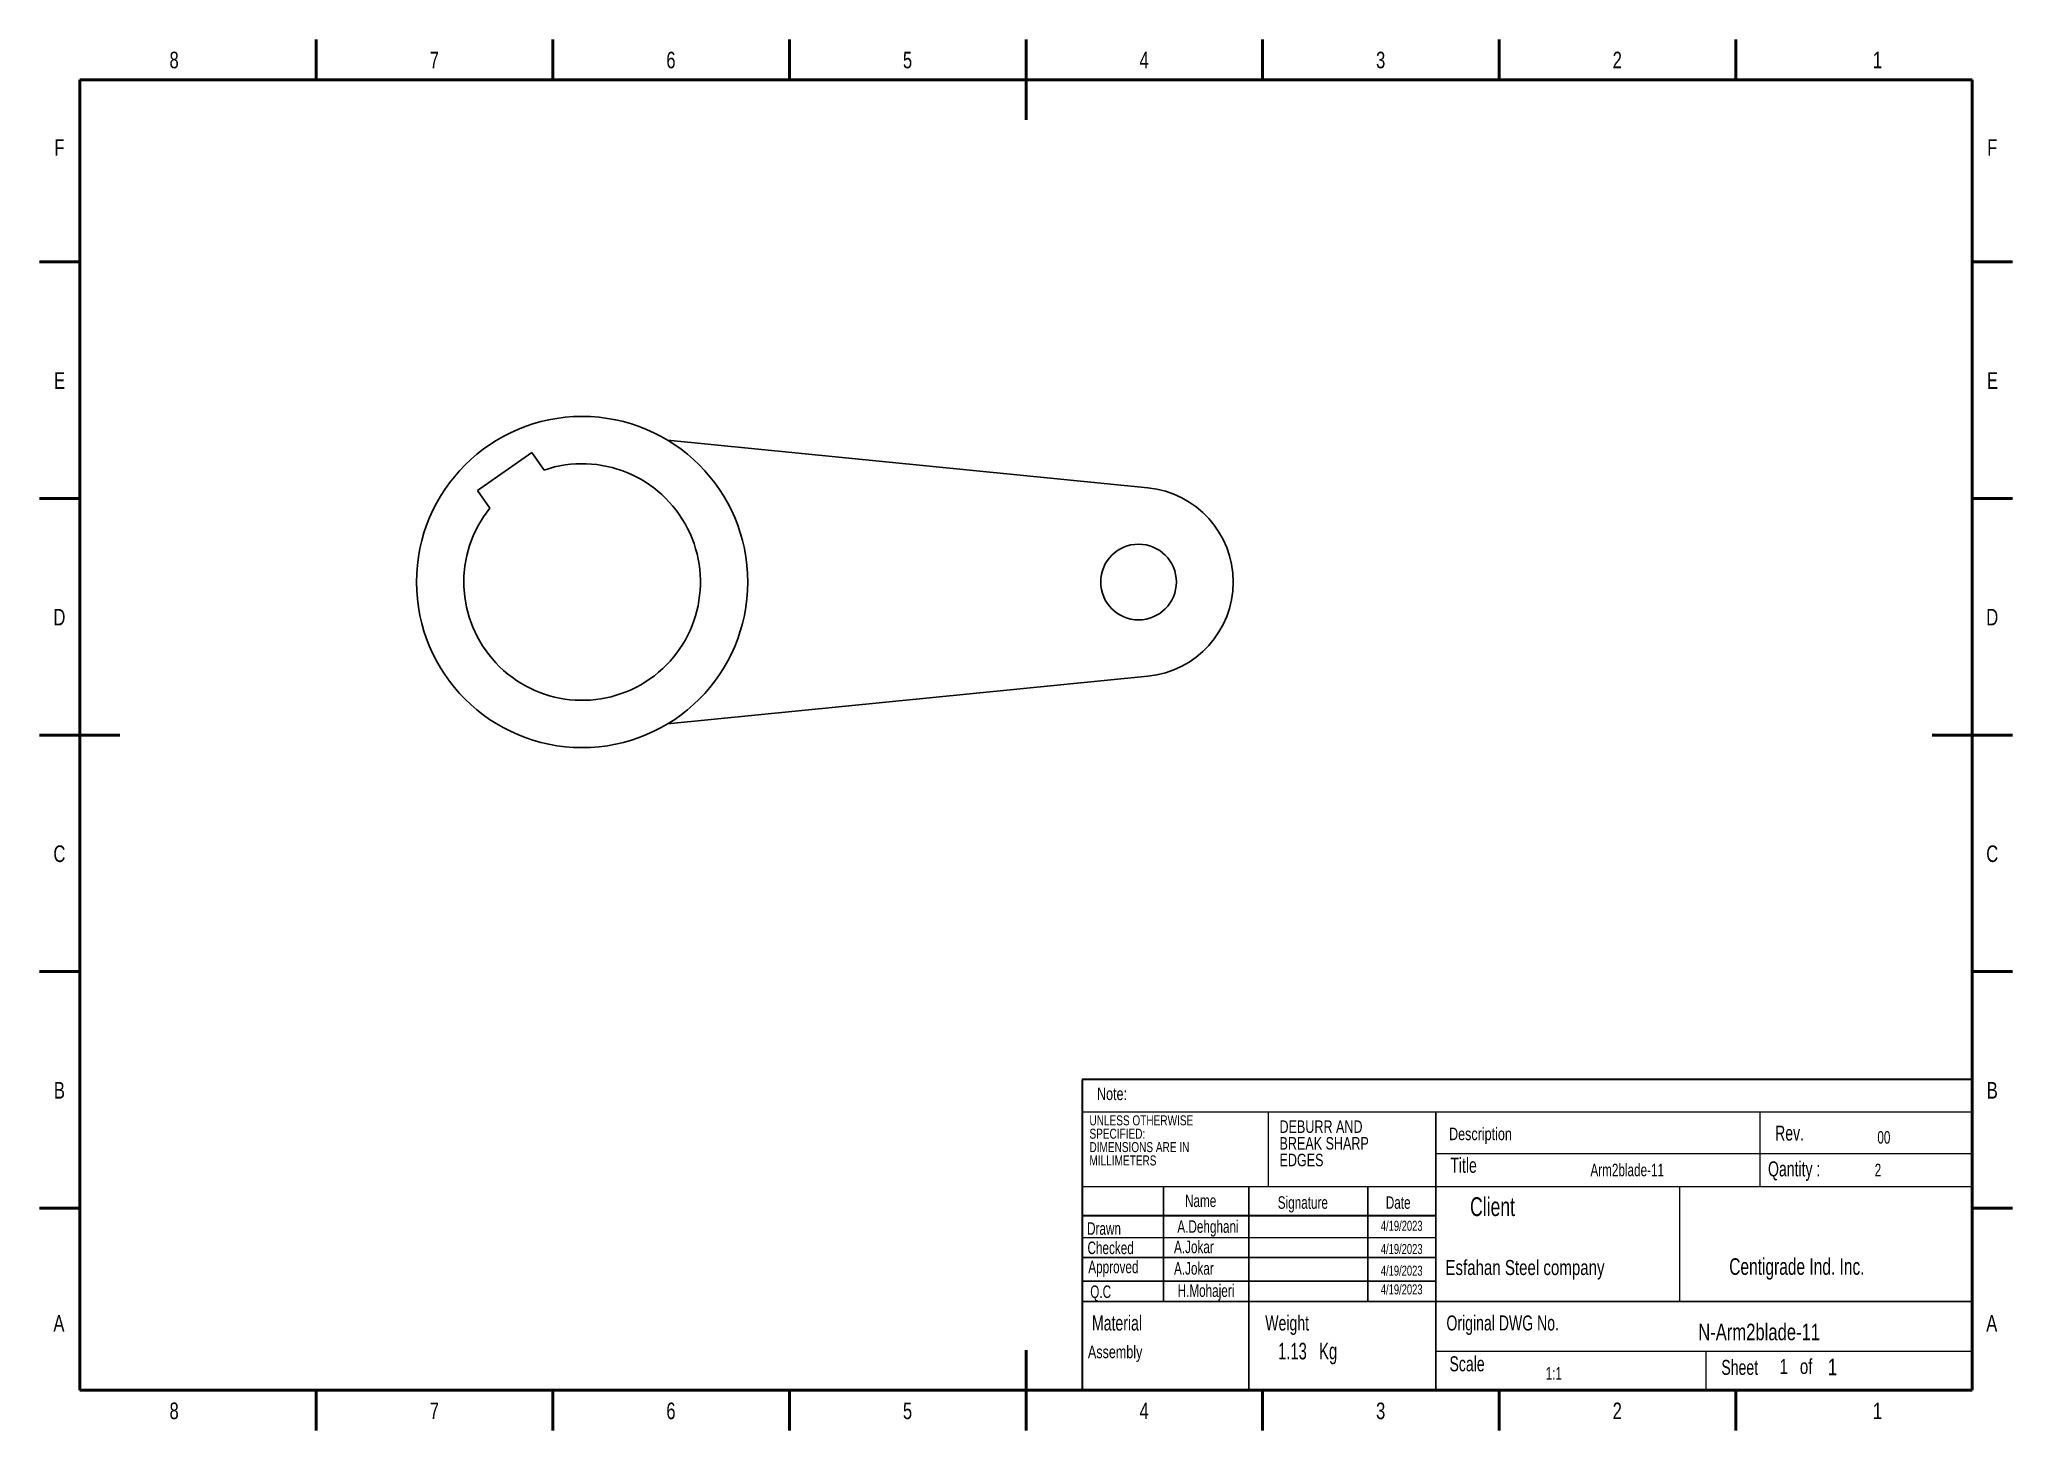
# Model space of a CAD drawing. Header units: millimetres. Extents: x 1 to 419, y 1 to 296.
import ezdxf

# ---------------------------------------------------------------- set-up
doc = ezdxf.new("R2010")
doc.units = ezdxf.units.MM
doc.styles.add('SLDTEXTSTYLE0', font='TXT', dxfattribs={"width": 0.75})
doc.styles.add('SLDTEXTSTYLE1', font='TXT', dxfattribs={"width": 0.7})
doc.styles.add('SLDTEXTSTYLE2', font='TXT', dxfattribs={"width": 0.666667})

# ---------------------------------------------------------------- blocks, each defined once
blk = doc.blocks.new('SW_NOTE_0')
at = {"color": 0, "linetype": 'Continuous', "lineweight": 0, "attachment_point": 1, "style": 'SLDTEXTSTYLE0'}
for s, insert, char_height in [('DEBURR AND', (0, 3.41), 2.646), ('BREAK SHARP', (0, -0.12), 2.6458), ('EDGES', (0, -3.64), 2.646)]:
    blk.add_mtext(s, dxfattribs=dict(at, insert=insert, char_height=char_height))
blk = doc.blocks.new('SW_NOTE_0_1')
at = {"color": 0, "linetype": 'Continuous', "lineweight": 0, "attachment_point": 1, "style": 'SLDTEXTSTYLE0'}
for s, insert, char_height in [('UNLESS OTHERWISE', (0, 2.73), 2.1167), ('SPECIFIED:', (0, -0.09), 2.117), ('DIMENSIONS ARE IN', (0, -2.92), 2.1167), ('MILLIMETERS', (0, -5.74), 2.1167)]:
    blk.add_mtext(s, dxfattribs=dict(at, insert=insert, char_height=char_height))

msp = doc.modelspace()

# ---------------------------------------------------------------- linework, layer by layer
at = {"color": 7, "linetype": 'Continuous', "lineweight": 50}
for p, q in [((60, 287), (60, 295.5)), ((110, 287), (110, 295.5)), ((160, 287), (160, 295.5)), ((210, 295.5), (210, 278.5)), ((210, 287), (210, 295.5)), ((260, 287), (260, 295.5)), ((310, 287), (310, 295.5)), ((360, 287), (360, 295.5)), ((10, 10), (10, 287)), ((10, 287), (410, 287)), ((410, 287), (410, 10)), ((10, 248.5), (1.5, 248.5)), ((410, 248.5), (418.5, 248.5)), ((10, 198.5), (1.5, 198.5)), ((410, 198.5), (418.5, 198.5)), ((1.5, 148.5), (18.5, 148.5)), ((10, 148.5), (1.5, 148.5)), ((418.5, 148.5), (401.5, 148.5)), ((410, 148.5), (418.5, 148.5)), ((10, 98.5), (1.5, 98.5)), ((410, 98.5), (418.5, 98.5)), ((10, 48.5), (1.5, 48.5)), ((410, 48.5), (418.5, 48.5)), ((210, 1.5), (210, 18.5)), ((410, 10), (10, 10)), ((60, 10), (60, 1.5)), ((110, 10), (110, 1.5)), ((160, 10), (160, 1.5)), ((210, 10), (210, 1.5)), ((260, 10), (260, 1.5)), ((310, 10), (310, 1.5)), ((360, 10), (360, 1.5))]:
    msp.add_line(p, q, dxfattribs=at)
at = {"color": 7, "linetype": 'Continuous', "lineweight": 25}
for p, q in [((235.77, 200.73), (134.22, 210.83)), ((105.58, 208.19), (94.11, 200.16)), ((108.16, 204.5), (105.58, 208.19)), ((94.11, 200.16), (96.69, 196.47)), ((134.22, 150.83), (235.77, 160.93)), ((296.63, 68.83), (296.63, 10)), ((239.07, 53.07), (239.07, 28.77)), ((257.12, 53.07), (257.12, 10)), ((282.24, 53.07), (282.24, 28.78)), ((296.63, 38.06), (221.89, 38.06)), ((296.63, 33.1), (221.89, 33.1)), ((221.89, 28.77), (410, 28.79))]:
    msp.add_line(p, q, dxfattribs=at)
at = {"color": 7, "linetype": 'Continuous', "lineweight": 35}
for p, q in [((410, 75.72), (221.89, 75.72)), ((221.89, 75.72), (221.89, 10)), ((296.63, 46.87), (221.89, 46.87))]:
    msp.add_line(p, q, dxfattribs=at)
at = {"color": 7, "linetype": 'Continuous', "lineweight": 18}
for p, q in [((221.89, 68.83), (410, 68.83)), ((261.16, 68.83), (261.16, 53.07)), ((365.06, 68.83), (365.06, 53.07)), ((296.63, 60.05), (410, 60.05)), ((221.89, 53.07), (410, 53.07)), ((348.13, 53.07), (348.13, 28.79)), ((221.89, 42.29), (296.63, 42.29)), ((296.63, 18.25), (410, 18.25)), ((353.66, 18.25), (353.66, 10))]:
    msp.add_line(p, q, dxfattribs=at)
at = {"color": 7, "linetype": 'Continuous', "lineweight": 25}
for centre, radius in [((116.19, 180.83), 35), ((233.79, 180.83), 8)]:
    msp.add_circle(centre, radius, dxfattribs=at)
for centre, radius, start, end in [((116.19, 180.83), 25, 141.2602, 108.7398), ((233.79, 180.83), 20, 275.6788, 84.3212)]:
    msp.add_arc(centre, radius, start, end, dxfattribs=at)

# ---------------------------------------------------------------- block references
at = {"color": 7, "linetype": 'Continuous', "lineweight": 0}
for name, p in [('SW_NOTE_0_1', (223.41, 65.38)), ('SW_NOTE_0', (263.58, 63.64))]:
    msp.add_blockref(name, p, dxfattribs=at)

# ---------------------------------------------------------------- texts
for s, insert, char_height, attachment_point, style in [('8', (29.96, 292.91), 3.5, 2, 'SLDTEXTSTYLE0'), ('7', (84.96, 292.91), 3.5, 2, 'SLDTEXTSTYLE0'), ('6', (134.96, 292.91), 3.5, 2, 'SLDTEXTSTYLE0'), ('5', (184.96, 292.91), 3.5, 2, 'SLDTEXTSTYLE0'), ('4', (234.96, 292.91), 3.5, 2, 'SLDTEXTSTYLE0'), ('3', (284.96, 292.91), 3.5, 2, 'SLDTEXTSTYLE0'), ('2', (334.96, 292.91), 3.5, 2, 'SLDTEXTSTYLE0'), ('1', (389.96, 292.91), 3.5, 2, 'SLDTEXTSTYLE0'), ('F', (5.71, 274.41), 3.5, 2, 'SLDTEXTSTYLE0'), ('F', (414.21, 274.41), 3.5, 2, 'SLDTEXTSTYLE0'), ('E', (5.76, 225.16), 3.5, 2, 'SLDTEXTSTYLE0'), ('E', (414.26, 225.16), 3.5, 2, 'SLDTEXTSTYLE0'), ('D', (5.71, 175.16), 3.5, 2, 'SLDTEXTSTYLE0'), ('D', (414.21, 175.16), 3.5, 2, 'SLDTEXTSTYLE0'), ('C', (5.71, 125.16), 3.5, 2, 'SLDTEXTSTYLE0'), ('C', (414.21, 125.16), 3.5, 2, 'SLDTEXTSTYLE0'), ('B', (5.72, 75.16), 3.5, 2, 'SLDTEXTSTYLE0'), ('B', (414.22, 75.16), 3.5, 2, 'SLDTEXTSTYLE0'), ('Note:', (225.01, 73.99), 2.646, 1, 'SLDTEXTSTYLE0'), ('Description', (299.41, 65.51), 2.6458, 1, 'SLDTEXTSTYLE0'), ('Rev.', (368.32, 65.95), 3.175, 1, 'SLDTEXTSTYLE1'), ('00', (391.31, 64.79), 2.646, 2, 'SLDTEXTSTYLE1'), ('Title', (299.67, 59.14), 3.175, 1, 'SLDTEXTSTYLE1'), ('Qantity :', (366.82, 58.39), 3.175, 1, 'SLDTEXTSTYLE1'), ('Arm2blade-11', (337.07, 57.89), 2.6458, 2, 'SLDTEXTSTYLE1'), ('2', (390.06, 57.89), 2.65, 2, 'SLDTEXTSTYLE1'), ('Name', (243.61, 51.38), 2.646, 1, 'SLDTEXTSTYLE1'), ('Signature', (263.21, 51.01), 2.646, 1, 'SLDTEXTSTYLE1'), ('Date', (286.04, 51.01), 2.646, 1, 'SLDTEXTSTYLE1'), ('Client', (308.6, 50.8), 3.969, 2, 'SLDTEXTSTYLE1'), ('A.Dehghani', (248.46, 45.93), 2.646, 2, 'SLDTEXTSTYLE1'), ('4/19/2023', (289.4, 45.83), 2.117, 2, 'SLDTEXTSTYLE1'), ('Drawn', (222.91, 45.52), 2.646, 1, 'SLDTEXTSTYLE1'), ('A.Jokar', (245.48, 41.63), 2.646, 2, 'SLDTEXTSTYLE1'), ('Checked', (223, 41.43), 2.646, 1, 'SLDTEXTSTYLE1'), ('Approved', (223.17, 37.39), 2.646, 1, 'SLDTEXTSTYLE1'), ('4/19/2023', (289.4, 40.93), 2.117, 2, 'SLDTEXTSTYLE1'), ('Esfahan Steel company', (298.64, 37.54), 3.175, 1, 'SLDTEXTSTYLE0'), ('Centigrade Ind. Inc.', (358.63, 37.91), 3.5, 1, 'SLDTEXTSTYLE1'), ('A.Jokar', (245.48, 37.09), 2.646, 2, 'SLDTEXTSTYLE1'), ('4/19/2023', (289.4, 36.35), 2.117, 2, 'SLDTEXTSTYLE1'), ('Q.C', (223.58, 32.16), 2.646, 1, 'SLDTEXTSTYLE1'), ('H.Mohajeri', (248.04, 32.39), 2.646, 2, 'SLDTEXTSTYLE1'), ('4/19/2023', (289.4, 32.39), 2.117, 2, 'SLDTEXTSTYLE1'), ('A', (5.61, 25.91), 3.5, 2, 'SLDTEXTSTYLE0'), ('Material', (223.95, 25.82), 3.175, 1, 'SLDTEXTSTYLE1'), ('Weight', (260.57, 25.82), 3.175, 1, 'SLDTEXTSTYLE1'), ('Original DWG No.', (298.86, 25.82), 3.175, 1, 'SLDTEXTSTYLE1'), ('A', (414.11, 25.91), 3.5, 2, 'SLDTEXTSTYLE0'), ('N-Arm2blade-11', (352.07, 24.08), 3.5, 1, 'SLDTEXTSTYLE0'), ('Assembly', (223.09, 19.44), 2.646, 1, 'SLDTEXTSTYLE0'), ('1.13   Kg', (263.28, 20.04), 3.5, 1, 'SLDTEXTSTYLE2'), ('Scale', (299.5, 17.19), 3.175, 1, 'SLDTEXTSTYLE1'), ('of', (373.55, 16.63), 3.175, 1, 'SLDTEXTSTYLE0'), ('1', (379.47, 16.7), 3.5, 1, 'SLDTEXTSTYLE0'), ('1:1', (319.82, 14.9), 2.646, 1, 'SLDTEXTSTYLE1'), ('Sheet', (356.96, 16.43), 3.175, 1, 'SLDTEXTSTYLE1'), ('1', (369.28, 16.63), 3.17, 1, 'SLDTEXTSTYLE0'), ('8', (29.96, 7.41), 3.5, 2, 'SLDTEXTSTYLE0'), ('7', (84.96, 7.41), 3.5, 2, 'SLDTEXTSTYLE0'), ('6', (134.96, 7.41), 3.5, 2, 'SLDTEXTSTYLE0'), ('5', (184.96, 7.41), 3.5, 2, 'SLDTEXTSTYLE0'), ('4', (234.96, 7.41), 3.5, 2, 'SLDTEXTSTYLE0'), ('3', (284.96, 7.41), 3.5, 2, 'SLDTEXTSTYLE0'), ('2', (334.96, 7.41), 3.5, 2, 'SLDTEXTSTYLE0'), ('1', (389.96, 7.41), 3.5, 2, 'SLDTEXTSTYLE0')]:
    msp.add_mtext(s, dxfattribs=dict(at, insert=insert, char_height=char_height, attachment_point=attachment_point, style=style))

doc.saveas('drawing.dxf')
